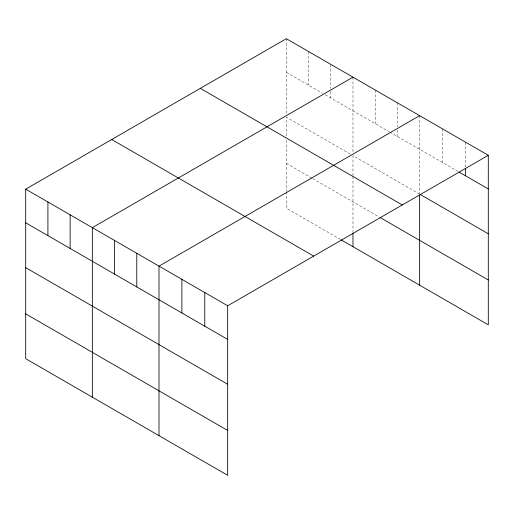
<?xml version="1.0" encoding="UTF-8"?>
<svg xmlns="http://www.w3.org/2000/svg" width="514" height="514" viewBox="0 0 514 514"><rect width="100%" height="100%" fill="white"/><g stroke="black" fill="none" stroke-linecap="round" stroke-linejoin="round"><path stroke-width="0.39" stroke-dasharray="2.57 1.93" d="M286.33 72.333L322.432 93.175M325.214 94.775L389.085 131.655M389.779 132.053L457.781 171.316M350.207 154.052L286.33 117.179L286.33 136.294M419.63 194.138L352.983 155.658L352.983 175.57M286.33 163.381L312.024 178.21M312.718 178.615L379.364 217.094M340.486 239.492L286.33 208.228L286.33 192.21M465.408 142.082L465.408 166.909M442.522 128.866L442.522 162.508M419.63 115.65L419.63 193.335M397.412 102.826L397.412 126.855M397.412 130.055L397.412 136.467M375.201 90.001L375.201 123.636M352.983 77.171L352.983 153.256M352.983 176.366L352.983 232.289M330.765 64.346L330.765 88.376M330.765 91.576L330.765 97.988M308.548 51.522L308.548 85.157M286.33 38.691L286.33 113.973M286.33 140.277L286.33 191.407"/><path stroke-width="0.77" d="M488.3 155.299L227.67 305.772L227.67 475.309L25.7 358.701L25.7 189.171L286.33 38.691L488.3 155.299L488.3 324.829L341.18 239.89M352.983 77.171L92.347 227.651L92.347 397.181M419.63 115.65L158.999 266.13L158.999 435.66M459.169 172.119L488.3 188.934M420.324 194.536L488.3 233.78M200.325 88.35L402.289 204.957M380.058 217.493L488.3 279.989M111.711 139.512L313.675 256.113M25.7 189.171L227.67 305.772M25.7 222.806L227.67 339.413M25.7 267.653L227.67 384.254M25.7 313.855L227.67 430.462M465.408 168.515L465.408 175.724M419.63 194.934L419.63 285.186M352.983 233.093L352.983 246.707M204.778 292.556L204.778 326.197M181.885 279.346L181.885 312.981M136.782 253.299L136.782 286.94M114.564 240.475L114.564 274.11M70.135 214.82L70.135 248.461M47.918 201.996L47.918 235.63"/></g></svg>
